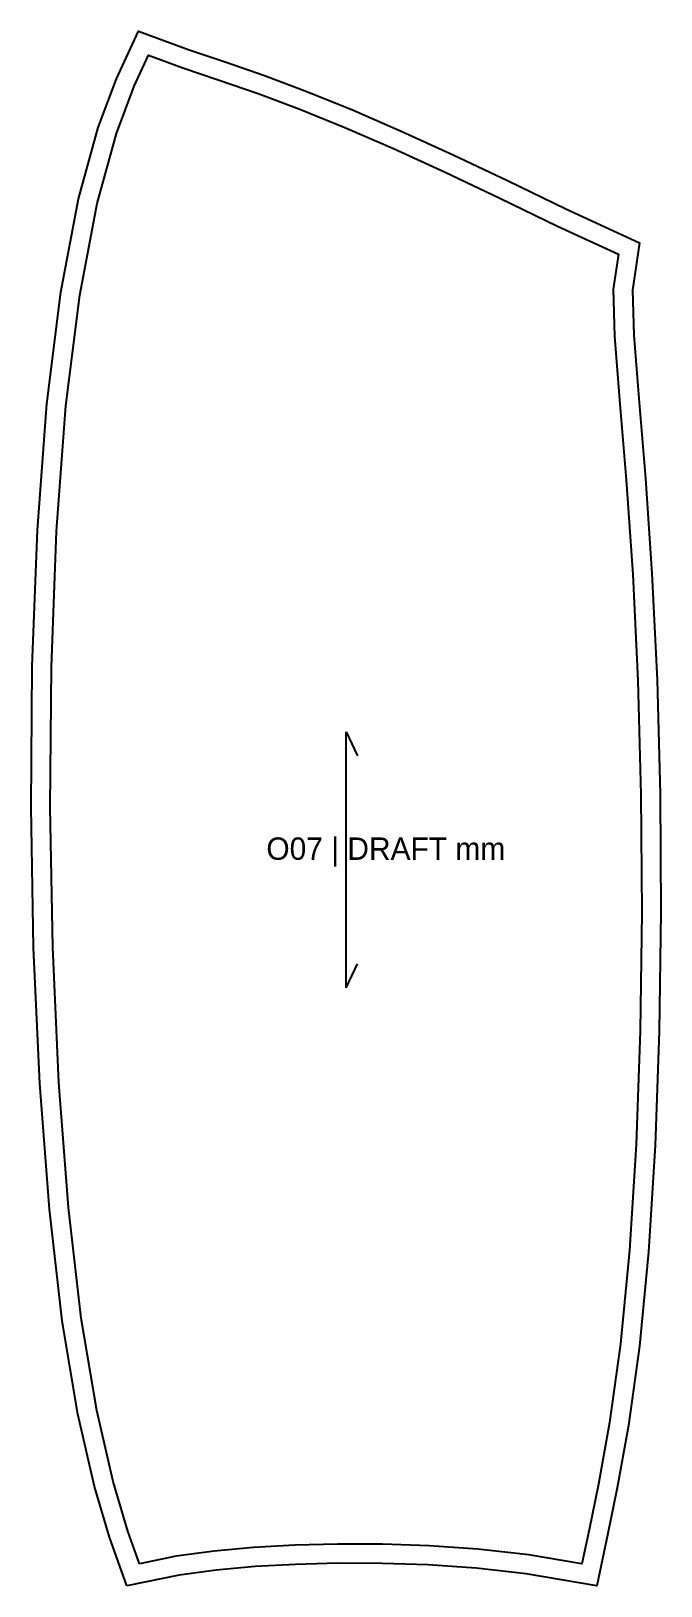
# Model space of a CAD drawing. Header units: millimetres. Extents: x -12 to 382, y -14 to 959.
import ezdxf

# ---------------------------------------------------------------- set-up
doc = ezdxf.new("R2010")
doc.units = ezdxf.units.MM
for name, color, linetype in [('CUT', 7, 'Continuous'), ('GRAIN', 1, 'Continuous'), ('LABEL', 7, 'Continuous'), ('SEW', 3, 'Continuous')]:
    doc.layers.add(name, color=color, linetype=linetype)

msp = doc.modelspace()

# ---------------------------------------------------------------- linework, layer by layer
at = {"layer": 'CUT'}
msp.add_lwpolyline([(47.97, -13.85), (37.03, 16.69), (27.66, 48.34), (17.27, 93.6), (7.52, 152.02), (-0.55, 221.75), (-6.56, 300.4), (-10.4, 385.21), (-12, 473.25), (-11.26, 561.4), (-8.04, 646.52), (-2.14, 725.52), (6.52, 795.46), (17.6, 853.69), (29.89, 898.31), (41.4, 928.92), (55.14, 958.71), (86.81, 946.96), (109.44, 939.42), (133.99, 930.92), (160.48, 921.01), (188.97, 909.46), (219.48, 896.2), (251.97, 881.3), (286.34, 864.97), (322.44, 847.6), (368.53, 826.22), (364.09, 796.62), (364.9, 768.45), (368.05, 728.98), (372.25, 678.85), (376.31, 619.52), (379.48, 552.96), (381.4, 481.41), (381.91, 407.29), (380.92, 333.17), (378.36, 261.61), (374.21, 195.13), (368.53, 136.07), (361.68, 86.43), (354.64, 47.45), (348.69, 18.86), (341.84, -13.74), (297.68, -6.34), (266.43, -2.84), (236.37, -0.77), (207.52, 0.22), (179.88, 0.3), (153.42, -0.39), (128.07, -1.81), (103.8, -4.02), (80.65, -7.14), (47.97, -13.85)], close=True, dxfattribs=at)
at = {"layer": 'GRAIN'}
for p, q in [((185.14, 360.32), (185.14, 520.32)), ((185.14, 520.32), (192.14, 505.32)), ((185.14, 360.32), (192.14, 375.32))]:
    msp.add_line(p, q, dxfattribs=at)
at = {"layer": 'SEW'}
msp.add_lwpolyline([(55.76, 0), (48.44, 20.42), (39.27, 51.38), (29.05, 95.94), (19.41, 153.7), (11.4, 222.9), (5.42, 301.12), (1.59, 385.6), (0, 473.31), (0.74, 561.12), (3.95, 645.84), (9.81, 724.34), (18.39, 793.6), (29.3, 850.97), (41.31, 894.6), (52.48, 924.29), (61.39, 943.6), (82.83, 935.64), (105.58, 928.06), (129.93, 919.63), (156.13, 909.83), (184.33, 898.39), (214.59, 885.24), (246.89, 870.43), (281.17, 854.14), (317.32, 836.75), (355.33, 819.12), (352.06, 797.35), (352.91, 767.8), (356.09, 728), (360.28, 677.94), (364.33, 618.82), (367.49, 552.51), (369.4, 481.2), (369.91, 407.33), (368.92, 333.46), (366.38, 262.2), (362.25, 196.08), (356.61, 137.47), (349.82, 88.31), (342.86, 49.73), (336.95, 21.31), (332.47, 0), (299.34, 5.55), (267.51, 9.11), (236.99, 11.22), (207.75, 12.22), (179.75, 12.3), (152.92, 11.6), (127.19, 10.15), (102.45, 7.91), (78.63, 4.69)], close=True, dxfattribs=at)

# ---------------------------------------------------------------- texts
at = {"layer": 'LABEL'}
msp.add_text('O07 | DRAFT mm', height=14, dxfattribs=at).set_placement((135.14, 440.32))

doc.saveas('drawing.dxf')
